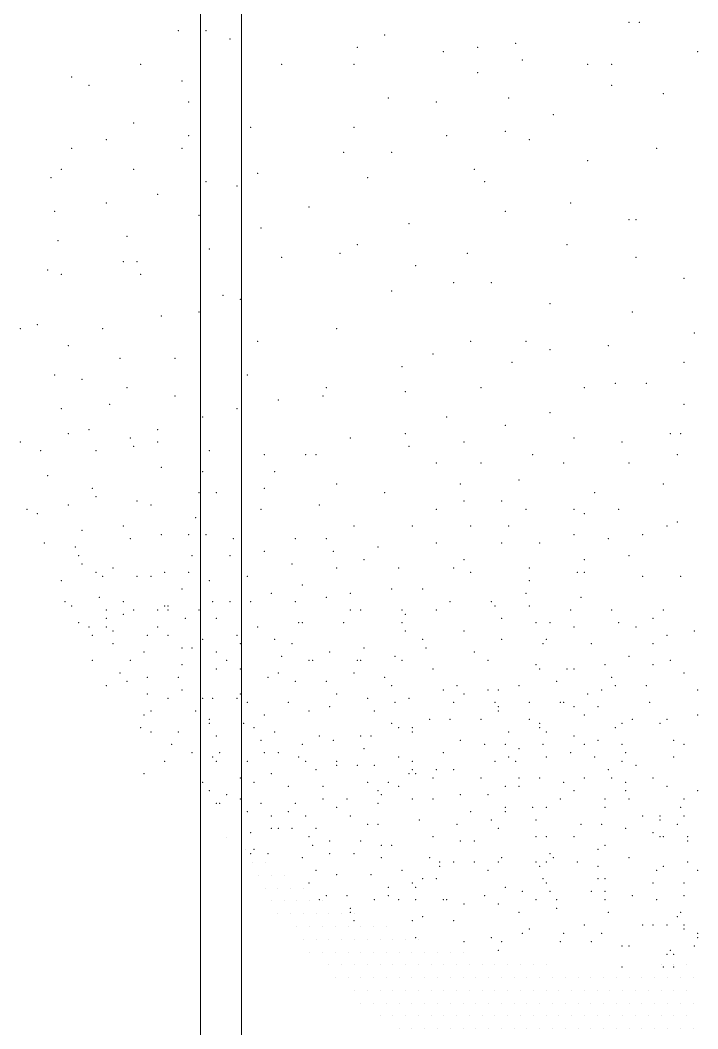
# Model space of a CAD drawing. Header units: metres. Extents: x 599 to 707, y 227 to 318.
# Drawn here: x 653.809 to 655.466, y 293.937 to 296.405 of the extents above; entities that cross this region are included whole.
import ezdxf

# ---------------------------------------------------------------- set-up
doc = ezdxf.new("R2010")
doc.units = ezdxf.units.M
doc.layers.add('banqueta', color=252, linetype='Continuous', lineweight=9)
doc.layers.add('vegetacion', color=74, linetype='Continuous', lineweight=0)

msp = doc.modelspace()

# ---------------------------------------------------------------- linework, layer by layer
at = {"layer": 'banqueta'}
for p, q in [((654.2498, 292.367), (654.2498, 299.9347)), ((654.3498, 292.367), (654.3498, 299.8051))]:
    msp.add_line(p, q, dxfattribs=at)
at = {"layer": 'vegetacion', "color": 0}
for p, q in [((654.3137, 294.406), (654.3137, 294.406)), ((654.3606, 294.3747), (654.3606, 294.3747)), ((654.3762, 294.3435), (654.3762, 294.3435)), ((654.4074, 294.3435), (654.4074, 294.3435)), ((654.3918, 294.3122), (654.3918, 294.3122)), ((654.4231, 294.3122), (654.4231, 294.3122)), ((654.4543, 294.3122), (654.4543, 294.3122)), ((654.4074, 294.281), (654.4074, 294.281)), ((654.4387, 294.281), (654.4387, 294.281)), ((654.4699, 294.281), (654.4699, 294.281)), ((654.5012, 294.281), (654.5012, 294.281)), ((654.4231, 294.2497), (654.4231, 294.2497)), ((654.4543, 294.2497), (654.4543, 294.2497)), ((654.4856, 294.2497), (654.4856, 294.2497)), ((654.5168, 294.2497), (654.5168, 294.2497)), ((654.5481, 294.2497), (654.5481, 294.2497)), ((654.4387, 294.2185), (654.4387, 294.2185)), ((654.4699, 294.2185), (654.4699, 294.2185)), ((654.5012, 294.2185), (654.5012, 294.2185)), ((654.5324, 294.2185), (654.5324, 294.2185)), ((654.5637, 294.2185), (654.5637, 294.2185)), ((654.5949, 294.2185), (654.5949, 294.2185)), ((654.6262, 294.2185), (654.6262, 294.2185)), ((654.4856, 294.1872), (654.4856, 294.1872)), ((654.5168, 294.1872), (654.5168, 294.1872)), ((654.5481, 294.1872), (654.5481, 294.1872)), ((654.5793, 294.1872), (654.5793, 294.1872)), ((654.6106, 294.1872), (654.6106, 294.1872)), ((654.6418, 294.1872), (654.6418, 294.1872)), ((654.6731, 294.1872), (654.6731, 294.1872)), ((654.7043, 294.1872), (654.7043, 294.1872)), ((654.5012, 294.156), (654.5012, 294.156)), ((654.5324, 294.156), (654.5324, 294.156)), ((654.5637, 294.156), (654.5637, 294.156)), ((654.5949, 294.156), (654.5949, 294.156)), ((654.6262, 294.156), (654.6262, 294.156)), ((654.6574, 294.156), (654.6574, 294.156)), ((654.6887, 294.156), (654.6887, 294.156)), ((654.7199, 294.156), (654.7199, 294.156)), ((654.7512, 294.156), (654.7512, 294.156)), ((654.7824, 294.156), (654.7824, 294.156)), ((654.5168, 294.1247), (654.5168, 294.1247)), ((654.5481, 294.1247), (654.5481, 294.1247)), ((654.5793, 294.1247), (654.5793, 294.1247)), ((654.6106, 294.1247), (654.6106, 294.1247)), ((654.6418, 294.1247), (654.6418, 294.1247)), ((654.6731, 294.1247), (654.6731, 294.1247)), ((654.7043, 294.1247), (654.7043, 294.1247)), ((654.7356, 294.1247), (654.7356, 294.1247)), ((654.7668, 294.1247), (654.7668, 294.1247)), ((654.7981, 294.1247), (654.7981, 294.1247)), ((654.8293, 294.1247), (654.8293, 294.1247)), ((654.8606, 294.1247), (654.8606, 294.1247)), ((654.8918, 294.1247), (654.8918, 294.1247)), ((654.5637, 294.0935), (654.5637, 294.0935)), ((654.5949, 294.0935), (654.5949, 294.0935)), ((654.6262, 294.0935), (654.6262, 294.0935)), ((654.6574, 294.0935), (654.6574, 294.0935)), ((654.6887, 294.0935), (654.6887, 294.0935)), ((654.7199, 294.0935), (654.7199, 294.0935)), ((654.7512, 294.0935), (654.7512, 294.0935)), ((654.7824, 294.0935), (654.7824, 294.0935)), ((654.8137, 294.0935), (654.8137, 294.0935)), ((654.8449, 294.0935), (654.8449, 294.0935)), ((654.8762, 294.0935), (654.8762, 294.0935)), ((654.9074, 294.0935), (654.9074, 294.0935)), ((654.9387, 294.0935), (654.9387, 294.0935)), ((654.9699, 294.0935), (654.9699, 294.0935)), ((655.0012, 294.0935), (655.0012, 294.0935)), ((655.0324, 294.0935), (655.0324, 294.0935)), ((655.0637, 294.0935), (655.0637, 294.0935)), ((655.0949, 294.0935), (655.0949, 294.0935)), ((655.3762, 294.0935), (655.3762, 294.0935)), ((655.4074, 294.0935), (655.4074, 294.0935)), ((655.4387, 294.0935), (655.4387, 294.0935)), ((654.5793, 294.0622), (654.5793, 294.0622)), ((654.6106, 294.0622), (654.6106, 294.0622)), ((654.6418, 294.0622), (654.6418, 294.0622)), ((654.6731, 294.0622), (654.6731, 294.0622)), ((654.7043, 294.0622), (654.7043, 294.0622)), ((654.7356, 294.0622), (654.7356, 294.0622)), ((654.7668, 294.0622), (654.7668, 294.0622)), ((654.7981, 294.0622), (654.7981, 294.0622)), ((654.8293, 294.0622), (654.8293, 294.0622)), ((654.8606, 294.0622), (654.8606, 294.0622)), ((654.8918, 294.0622), (654.8918, 294.0622)), ((654.9231, 294.0622), (654.9231, 294.0622)), ((654.9543, 294.0622), (654.9543, 294.0622)), ((654.9856, 294.0622), (654.9856, 294.0622)), ((655.0168, 294.0622), (655.0168, 294.0622)), ((655.0481, 294.0622), (655.0481, 294.0622)), ((655.0793, 294.0622), (655.0793, 294.0622)), ((655.1106, 294.0622), (655.1106, 294.0622)), ((655.1418, 294.0622), (655.1418, 294.0622)), ((655.1731, 294.0622), (655.1731, 294.0622)), ((655.2043, 294.0622), (655.2043, 294.0622)), ((655.2356, 294.0622), (655.2356, 294.0622)), ((655.2668, 294.0622), (655.2668, 294.0622)), ((655.2981, 294.0622), (655.2981, 294.0622)), ((655.3293, 294.0622), (655.3293, 294.0622)), ((655.3606, 294.0622), (655.3606, 294.0622)), ((655.3918, 294.0622), (655.3918, 294.0622)), ((655.4231, 294.0622), (655.4231, 294.0622)), ((655.4543, 294.0622), (655.4543, 294.0622)), ((654.6262, 294.031), (654.6262, 294.031)), ((654.6574, 294.031), (654.6574, 294.031)), ((654.6887, 294.031), (654.6887, 294.031)), ((654.7199, 294.031), (654.7199, 294.031)), ((654.7512, 294.031), (654.7512, 294.031)), ((654.7824, 294.031), (654.7824, 294.031)), ((654.8137, 294.031), (654.8137, 294.031)), ((654.8449, 294.031), (654.8449, 294.031)), ((654.8762, 294.031), (654.8762, 294.031)), ((654.9074, 294.031), (654.9074, 294.031)), ((654.9387, 294.031), (654.9387, 294.031)), ((654.9699, 294.031), (654.9699, 294.031)), ((655.0012, 294.031), (655.0012, 294.031)), ((655.0324, 294.031), (655.0324, 294.031)), ((655.0637, 294.031), (655.0637, 294.031)), ((655.0949, 294.031), (655.0949, 294.031)), ((655.1262, 294.031), (655.1262, 294.031)), ((655.1574, 294.031), (655.1574, 294.031)), ((655.1887, 294.031), (655.1887, 294.031)), ((655.2199, 294.031), (655.2199, 294.031)), ((655.2512, 294.031), (655.2512, 294.031)), ((655.2824, 294.031), (655.2824, 294.031)), ((655.3137, 294.031), (655.3137, 294.031)), ((655.3449, 294.031), (655.3449, 294.031)), ((655.3762, 294.031), (655.3762, 294.031)), ((655.4074, 294.031), (655.4074, 294.031)), ((655.4387, 294.031), (655.4387, 294.031)), ((654.6418, 293.9997), (654.6418, 293.9997)), ((654.6731, 293.9997), (654.6731, 293.9997)), ((654.7043, 293.9997), (654.7043, 293.9997)), ((654.7356, 293.9997), (654.7356, 293.9997)), ((654.7668, 293.9997), (654.7668, 293.9997)), ((654.7981, 293.9997), (654.7981, 293.9997)), ((654.8293, 293.9997), (654.8293, 293.9997)), ((654.8606, 293.9997), (654.8606, 293.9997)), ((654.8918, 293.9997), (654.8918, 293.9997)), ((654.9231, 293.9997), (654.9231, 293.9997)), ((654.9543, 293.9997), (654.9543, 293.9997)), ((654.9856, 293.9997), (654.9856, 293.9997)), ((655.0168, 293.9997), (655.0168, 293.9997)), ((655.0481, 293.9997), (655.0481, 293.9997)), ((655.0793, 293.9997), (655.0793, 293.9997)), ((655.1106, 293.9997), (655.1106, 293.9997)), ((655.1418, 293.9997), (655.1418, 293.9997)), ((655.1731, 293.9997), (655.1731, 293.9997)), ((655.2043, 293.9997), (655.2043, 293.9997)), ((655.2356, 293.9997), (655.2356, 293.9997)), ((655.2668, 293.9997), (655.2668, 293.9997)), ((655.2981, 293.9997), (655.2981, 293.9997)), ((655.3293, 293.9997), (655.3293, 293.9997)), ((655.3606, 293.9997), (655.3606, 293.9997)), ((655.3918, 293.9997), (655.3918, 293.9997)), ((655.4231, 293.9997), (655.4231, 293.9997)), ((655.4543, 293.9997), (655.4543, 293.9997)), ((654.6887, 293.9685), (654.6887, 293.9685)), ((654.7199, 293.9685), (654.7199, 293.9685)), ((654.7512, 293.9685), (654.7512, 293.9685)), ((654.7824, 293.9685), (654.7824, 293.9685)), ((654.8137, 293.9685), (654.8137, 293.9685)), ((654.8449, 293.9685), (654.8449, 293.9685)), ((654.8762, 293.9685), (654.8762, 293.9685)), ((654.9074, 293.9685), (654.9074, 293.9685)), ((654.9387, 293.9685), (654.9387, 293.9685)), ((654.9699, 293.9685), (654.9699, 293.9685)), ((655.0012, 293.9685), (655.0012, 293.9685)), ((655.0324, 293.9685), (655.0324, 293.9685)), ((655.0637, 293.9685), (655.0637, 293.9685)), ((655.0949, 293.9685), (655.0949, 293.9685)), ((655.1262, 293.9685), (655.1262, 293.9685)), ((655.1574, 293.9685), (655.1574, 293.9685)), ((655.1887, 293.9685), (655.1887, 293.9685)), ((655.2199, 293.9685), (655.2199, 293.9685)), ((655.2512, 293.9685), (655.2512, 293.9685)), ((655.2824, 293.9685), (655.2824, 293.9685)), ((655.3137, 293.9685), (655.3137, 293.9685)), ((655.3449, 293.9685), (655.3449, 293.9685)), ((655.3762, 293.9685), (655.3762, 293.9685)), ((655.4074, 293.9685), (655.4074, 293.9685)), ((655.4387, 293.9685), (655.4387, 293.9685)), ((654.7356, 293.9372), (654.7356, 293.9372)), ((654.7668, 293.9372), (654.7668, 293.9372)), ((654.7981, 293.9372), (654.7981, 293.9372)), ((654.8293, 293.9372), (654.8293, 293.9372)), ((654.8606, 293.9372), (654.8606, 293.9372)), ((654.8918, 293.9372), (654.8918, 293.9372)), ((654.9231, 293.9372), (654.9231, 293.9372)), ((654.9543, 293.9372), (654.9543, 293.9372)), ((654.9856, 293.9372), (654.9856, 293.9372)), ((655.0168, 293.9372), (655.0168, 293.9372)), ((655.0481, 293.9372), (655.0481, 293.9372)), ((655.0793, 293.9372), (655.0793, 293.9372)), ((655.1106, 293.9372), (655.1106, 293.9372)), ((655.1418, 293.9372), (655.1418, 293.9372)), ((655.1731, 293.9372), (655.1731, 293.9372)), ((655.2043, 293.9372), (655.2043, 293.9372)), ((655.2356, 293.9372), (655.2356, 293.9372)), ((655.2668, 293.9372), (655.2668, 293.9372)), ((655.2981, 293.9372), (655.2981, 293.9372)), ((655.3293, 293.9372), (655.3293, 293.9372)), ((655.3606, 293.9372), (655.3606, 293.9372)), ((655.3918, 293.9372), (655.3918, 293.9372)), ((655.4231, 293.9372), (655.4231, 293.9372)), ((655.4543, 293.9372), (655.4543, 293.9372))]:
    msp.add_line(p, q, dxfattribs=at)
at = {"layer": 'vegetacion'}
for p in [(655.2978, 296.3998), (655.323, 296.3998), (654.1956, 296.3793), (654.2629, 296.3793), (654.3218, 296.3587), (654.7004, 296.369), (654.6331, 296.3382), (654.8434, 296.3279), (654.9276, 296.3382), (655.0201, 296.3485), (655.466, 296.3279), (655.0369, 296.3074), (654.103, 296.2971), (654.448, 296.2971), (654.6247, 296.2971), (654.9276, 296.2765), (655.1968, 296.2971), (655.2557, 296.2971), (653.9347, 296.2663), (654.204, 296.256), (653.9768, 296.2457), (655.2557, 296.2457), (654.2208, 296.2046), (654.7088, 296.2149), (654.8266, 296.2046), (655.0033, 296.2149), (655.3819, 296.2252), (654.0862, 296.1533), (655.1127, 296.1738), (654.3722, 296.143), (654.6247, 296.143), (654.9949, 296.1327), (654.0189, 296.1122), (654.2208, 296.1224), (654.8518, 296.1224), (655.0538, 296.1122), (653.9347, 296.0916), (654.204, 296.0916), (654.5994, 296.0813), (654.7172, 296.0813), (655.3651, 296.0916), (655.1968, 296.0608), (653.9095, 296.0402), (654.0862, 296.0402), (654.3891, 296.03), (654.9191, 296.0402), (653.8842, 296.0197), (654.2629, 296.0094), (654.6583, 296.0197), (654.9444, 296.0094), (654.3386, 295.9991), (654.0189, 295.958), (654.1451, 295.9786), (655.1547, 295.958), (653.8927, 295.9375), (654.5153, 295.9478), (654.9949, 295.9375), (654.246, 295.9272), (654.7593, 295.9067), (655.2978, 295.917), (655.3146, 295.917), (654.3975, 295.8964), (653.9011, 295.8656), (654.0694, 295.8759), (654.2713, 295.845), (654.591, 295.8348), (654.6331, 295.8553), (654.9023, 295.8348), (655.1463, 295.8553), (654.0609, 295.8142), (654.0946, 295.8142), (654.448, 295.8245), (655.3146, 295.8245), (653.8758, 295.7937), (653.9095, 295.7834), (654.103, 295.7834), (654.7761, 295.8039), (654.8687, 295.7628), (654.9612, 295.7628), (655.4324, 295.7731), (654.7172, 295.7423), (654.3049, 295.732), (654.347, 295.7217), (655.1042, 295.7115), (654.246, 295.6909), (655.3062, 295.6909), (653.8506, 295.6601), (654.1535, 295.6807), (653.8085, 295.6498), (654.0105, 295.6498), (654.5826, 295.6498), (655.4576, 295.6396), (654.3891, 295.619), (654.9107, 295.619), (655.0454, 295.619), (653.9263, 295.6087), (654.8182, 295.5882), (655.1042, 295.5985), (655.2473, 295.6087), (654.0525, 295.5779), (654.1871, 295.5779), (655.0117, 295.5676), (655.4324, 295.5676), (653.8927, 295.5368), (654.3638, 295.5368), (654.7425, 295.5574), (653.96, 295.5265), (655.2641, 295.5163), (655.3398, 295.5163), (654.0694, 295.506), (654.5574, 295.506), (654.7509, 295.4957), (654.936, 295.506), (655.1884, 295.506), (654.0273, 295.4649), (654.1871, 295.4854), (654.4396, 295.4752), (654.5489, 295.4854), (655.4324, 295.4649), (653.9095, 295.4546), (654.3386, 295.4546), (655.1042, 295.4444), (654.2545, 295.4341), (654.8518, 295.4341), (654.9949, 295.4135), (653.9263, 295.393), (653.9768, 295.4033), (654.1451, 295.4033), (654.7509, 295.393), (655.3987, 295.393), (655.424, 295.393), (653.8085, 295.3724), (654.0778, 295.3827), (654.1451, 295.3724), (654.6162, 295.3827), (654.8939, 295.3724), (655.1631, 295.3827), (655.2809, 295.3724), (653.859, 295.3519), (653.9936, 295.3519), (654.0862, 295.3622), (654.2713, 295.3519), (654.4059, 295.3416), (654.5069, 295.3416), (654.5321, 295.3416), (654.7593, 295.3622), (655.0622, 295.3416), (655.4156, 295.3416), (654.8266, 295.3211), (654.936, 295.3211), (655.1379, 295.3211), (655.2978, 295.3211), (653.8758, 295.2902), (654.1535, 295.3108), (654.2545, 295.3005), (654.4311, 295.3005), (654.5826, 295.2697), (654.8855, 295.2697), (655.0285, 295.28), (655.3819, 295.2697), (653.9852, 295.2594), (654.246, 295.2491), (654.2881, 295.2491), (654.4059, 295.2594), (654.7004, 295.2491), (655.2136, 295.2491), (653.9263, 295.2183), (653.9936, 295.2389), (654.0946, 295.2286), (654.1282, 295.2183), (654.5405, 295.2183), (654.8939, 295.2286), (654.9865, 295.2286), (653.8254, 295.208), (653.8506, 295.1978), (654.3975, 295.208), (654.8266, 295.208), (655.0454, 295.208), (655.1631, 295.208), (655.1884, 295.1978), (655.2725, 295.208), (654.0609, 295.167), (654.2376, 295.1875), (654.6247, 295.167), (654.7677, 295.167), (654.9107, 295.167), (655.0033, 295.167), (655.3903, 295.167), (655.4156, 295.1772), (653.96, 295.1567), (654.1535, 295.1464), (654.2208, 295.1464), (654.2629, 295.1464), (655.1631, 295.1464), (655.3314, 295.1464), (653.8674, 295.1259), (654.0778, 295.1361), (654.3302, 295.1361), (654.4816, 295.1361), (654.5574, 295.1361), (654.8266, 295.1259), (654.9865, 295.1259), (655.079, 295.1259), (655.2473, 295.1361), (653.9431, 295.1156), (653.9516, 295.095), (654.2292, 295.095), (654.3218, 295.095), (654.4059, 295.1053), (654.5742, 295.1053), (654.6836, 295.1156), (655.2978, 295.095), (653.96, 295.0745), (654.4732, 295.0745), (654.6499, 295.0848), (654.8939, 295.0848), (655.1884, 295.0848), (653.9936, 295.0539), (654.0105, 295.0437), (654.0357, 295.0642), (654.0946, 295.0437), (654.1282, 295.0437), (654.1619, 295.0539), (654.2208, 295.0539), (654.3638, 295.0437), (654.5826, 295.0642), (654.734, 295.0642), (654.8687, 295.0642), (654.9107, 295.0539), (655.0538, 295.0642), (655.1716, 295.0539), (655.1884, 295.0539), (655.3314, 295.0437), (655.424, 295.0437), (653.9095, 295.0334), (654.2713, 295.0334), (654.4985, 295.0231), (655.0538, 295.0334), (654.204, 295.0128), (654.4227, 295.0026), (654.6162, 295.0026), (654.7172, 295.0128), (654.7929, 295.0128), (655.0454, 295.0026), (653.9179, 294.982), (653.9347, 294.9717), (654.002, 294.9923), (654.0609, 294.982), (654.1619, 294.9717), (654.1703, 294.9717), (654.2797, 294.982), (654.3218, 294.982), (654.3722, 294.982), (654.4816, 294.982), (654.5574, 294.9923), (654.8602, 294.982), (654.9612, 294.982), (654.9696, 294.9717), (655.0538, 294.9717), (655.18, 294.9923), (654.0189, 294.9615), (654.0609, 294.9512), (654.0862, 294.9615), (654.1451, 294.9615), (654.1703, 294.9615), (654.246, 294.9615), (654.6162, 294.9615), (654.6415, 294.9615), (654.7425, 294.9615), (654.7509, 294.9512), (654.8266, 294.9615), (655.1547, 294.9615), (655.2557, 294.9615), (655.3819, 294.9615), (653.9516, 294.9307), (653.9768, 294.9204), (654.0189, 294.9409), (654.0189, 294.9204), (654.1451, 294.9204), (654.2124, 294.9409), (654.2881, 294.9409), (654.3891, 294.9204), (654.49, 294.9307), (654.4985, 294.9307), (654.5994, 294.9307), (654.7425, 294.9307), (654.9865, 294.9409), (655.0706, 294.9307), (655.1042, 294.9307), (655.1631, 294.9204), (655.2725, 294.9307), (655.3146, 294.9204), (655.3567, 294.9409), (653.9852, 294.8998), (654.0357, 294.9101), (654.1198, 294.8998), (654.1703, 294.8998), (654.3386, 294.8998), (654.7509, 294.9101), (654.8939, 294.9101), (655.3903, 294.8998), (655.4576, 294.9101), (654.0357, 294.8793), (654.2545, 294.8896), (654.347, 294.8793), (654.4311, 294.8896), (654.4732, 294.8793), (654.7929, 294.8896), (654.9865, 294.8896), (655.0874, 294.8793), (655.0958, 294.8896), (655.2052, 294.8793), (655.3567, 294.8793), (654.1114, 294.8587), (654.204, 294.869), (654.2292, 294.869), (654.2881, 294.8587), (654.2881, 294.8587), (654.448, 294.8485), (654.5658, 294.8587), (654.6499, 294.869), (654.7256, 294.8485), (654.8014, 294.869), (654.9191, 294.8587), (655.2978, 294.8485), (653.9852, 294.8382), (654.0778, 294.8382), (654.204, 294.8279), (654.3134, 294.8382), (654.5153, 294.8382), (654.5237, 294.8382), (654.6331, 294.8382), (654.6415, 294.8382), (654.7425, 294.8382), (654.9528, 294.8382), (655.0706, 294.8279), (655.2389, 294.8279), (655.3567, 294.8279), (655.3987, 294.8382), (654.0525, 294.8074), (654.1198, 294.7971), (654.1956, 294.7971), (654.2881, 294.8176), (654.347, 294.8176), (654.4143, 294.7971), (654.4396, 294.8074), (654.6247, 294.8074), (654.7004, 294.7971), (654.8182, 294.8176), (655.079, 294.8176), (655.1463, 294.8176), (655.1631, 294.8176), (655.2557, 294.7971), (655.4324, 294.8074), (654.0189, 294.7765), (654.0694, 294.7868), (654.4816, 294.7868), (654.5574, 294.7868), (654.7172, 294.7765), (654.8771, 294.7765), (655.0285, 294.7765), (655.1211, 294.7868), (655.2641, 294.7765), (655.3398, 294.7765), (654.1198, 294.756), (654.204, 294.7663), (654.347, 294.756), (654.5826, 294.756), (654.8434, 294.7663), (654.8939, 294.756), (654.9528, 294.7663), (654.978, 294.7663), (655.1968, 294.756), (655.2305, 294.7663), (655.466, 294.7663), (654.1703, 294.7457), (654.2545, 294.7457), (654.2797, 294.7457), (654.3386, 294.7457), (654.3638, 294.7354), (654.4648, 294.7354), (654.5658, 294.7252), (654.6583, 294.7457), (654.7256, 294.7354), (654.7593, 294.7457), (654.8687, 294.7354), (654.9696, 294.7354), (654.9696, 294.7354), (654.978, 294.7252), (655.0538, 294.7354), (655.1295, 294.7354), (655.1379, 294.7354), (655.1631, 294.7252), (655.222, 294.7252), (655.3482, 294.7354), (654.1114, 294.7046), (654.1282, 294.7149), (654.2376, 294.7149), (654.4059, 294.7046), (654.5153, 294.7149), (654.5153, 294.7149), (654.6751, 294.7149), (654.978, 294.7149), (655.1884, 294.7046), (655.466, 294.7046), (654.103, 294.6738), (654.2713, 294.6944), (654.2713, 294.6841), (654.3554, 294.6841), (654.3807, 294.6738), (654.7172, 294.6841), (654.734, 294.6738), (654.7677, 294.6738), (654.8098, 294.6944), (654.8602, 294.6944), (654.936, 294.6944), (655.0538, 294.6944), (655.079, 294.6841), (655.079, 294.6738), (655.2641, 294.6738), (655.2809, 294.6841), (655.3062, 294.6944), (655.3062, 294.6944), (655.3735, 294.6841), (655.3903, 294.6944), (654.1282, 294.6635), (654.1956, 294.6635), (654.2881, 294.6533), (654.4311, 294.6635), (654.5405, 294.6533), (654.6415, 294.6533), (654.6667, 294.6533), (654.7677, 294.6635), (655.0033, 294.6635), (655.0958, 294.6635), (655.1631, 294.6533), (654.1787, 294.6327), (654.3975, 294.643), (654.4985, 294.6327), (654.5742, 294.643), (654.8855, 294.643), (654.9444, 294.6327), (654.9949, 294.6327), (655.0874, 294.6327), (655.1884, 294.6327), (655.222, 294.643), (655.2809, 294.6327), (655.4071, 294.643), (655.4324, 294.6327), (654.2292, 294.6122), (654.2797, 294.6019), (654.2965, 294.6122), (654.4059, 294.6122), (654.4396, 294.6122), (654.49, 294.6019), (654.6499, 294.6224), (654.734, 294.6019), (654.8434, 294.6122), (655.0033, 294.6019), (655.0285, 294.6224), (655.0958, 294.6019), (655.1547, 294.6122), (655.2136, 294.6019), (655.2893, 294.6122), (655.4071, 294.6019), (654.1619, 294.5916), (654.2881, 294.5916), (654.3638, 294.5916), (654.5069, 294.5916), (654.5826, 294.5916), (654.5826, 294.5813), (654.6331, 294.5813), (654.6751, 294.5813), (654.7677, 294.5916), (654.9696, 294.5916), (655.0201, 294.5916), (655.2809, 294.5916), (655.3146, 294.5813), (654.1114, 294.5608), (654.347, 294.5505), (654.4227, 294.5608), (654.5321, 294.5711), (654.7593, 294.5608), (654.7677, 294.5711), (654.7761, 294.5608), (654.8182, 294.5505), (654.8266, 294.5711), (654.8687, 294.5711), (654.936, 294.5505), (655.0285, 294.5505), (655.079, 294.5505), (655.1884, 294.5505), (655.1884, 294.5505), (655.2473, 294.5711), (655.2557, 294.5505), (655.3567, 294.5505), (654.2545, 294.5402), (654.3807, 294.5402), (654.4648, 294.53), (654.5489, 294.53), (654.6583, 294.5402), (654.7088, 294.5402), (654.734, 294.53), (654.9949, 294.53), (655.0285, 294.53), (655.1379, 294.5402), (655.2893, 294.5402), (655.3903, 294.53), (654.2713, 294.5197), (654.3134, 294.5094), (654.6836, 294.5197), (654.6836, 294.5197), (654.692, 294.5094), (654.8855, 294.5094), (654.9528, 294.5094), (655.1631, 294.5197), (655.2893, 294.5197), (655.466, 294.5197), (654.2881, 294.4889), (654.2965, 294.4889), (654.347, 294.4991), (654.3975, 294.4889), (654.4816, 294.4889), (654.5489, 294.4991), (654.5826, 294.4786), (654.6078, 294.4991), (654.6836, 294.4889), (654.7677, 294.4991), (654.8182, 294.4991), (654.9949, 294.4786), (655.0622, 294.4786), (655.0958, 294.4786), (655.1295, 294.4991), (655.2389, 294.4991), (655.2389, 294.4786), (655.2978, 294.4991), (655.424, 294.4786), (655.4324, 294.4991), (654.3638, 294.4683), (654.4227, 294.458), (654.4648, 294.4683), (654.5069, 294.458), (654.6162, 294.458), (654.9107, 294.4683), (654.9949, 294.4683), (655.3314, 294.458), (655.3735, 294.458), (655.4324, 294.458), (654.4227, 294.4272), (654.4396, 294.4272), (654.4732, 294.4272), (654.5321, 294.4272), (654.6583, 294.4375), (654.6583, 294.4375), (654.6836, 294.4375), (654.7845, 294.4478), (654.8771, 294.4375), (654.9612, 294.4478), (654.978, 294.4272), (655.0706, 294.4478), (655.18, 294.4375), (655.2305, 294.4375), (655.2893, 294.4272), (655.3735, 294.4478), (655.4156, 294.4375), (654.3722, 294.417), (654.5153, 294.4067), (654.8182, 294.4067), (655.0706, 294.4067), (655.0958, 294.4067), (655.1631, 294.4067), (655.3567, 294.417), (655.3735, 294.4067), (655.3819, 294.4067), (655.4408, 294.4067), (654.3807, 294.3759), (654.5237, 294.3861), (654.5658, 294.3964), (654.6415, 294.3964), (654.692, 294.3861), (654.7172, 294.3861), (654.8855, 294.3964), (654.9191, 294.3964), (655.222, 294.3759), (655.2389, 294.3861), (655.4408, 294.3964), (654.3722, 294.3656), (654.4143, 294.3656), (654.4985, 294.3553), (654.5658, 294.3656), (654.6247, 294.3656), (654.692, 294.3553), (654.8098, 294.3553), (654.9865, 294.3553), (655.1042, 294.3656), (655.1127, 294.3553), (655.2978, 294.3553), (654.835, 294.345), (654.835, 294.3348), (654.8687, 294.345), (654.9191, 294.345), (654.978, 294.345), (655.0706, 294.345), (655.079, 294.3348), (655.0958, 294.345), (655.1716, 294.345), (655.222, 294.3348), (655.3819, 294.3348), (655.4408, 294.345), (654.5321, 294.3245), (654.5826, 294.3142), (654.6667, 294.3142), (654.7425, 294.3245), (654.7929, 294.3039), (654.8266, 294.3039), (654.9528, 294.3245), (655.0874, 294.3039), (655.222, 294.3039), (655.2389, 294.3039), (655.3651, 294.3245), (655.466, 294.3245), (654.5153, 294.2937), (654.7088, 294.2834), (654.7677, 294.2937), (654.7761, 294.2834), (654.9949, 294.2834), (655.0958, 294.2937), (655.3567, 294.2937), (655.4324, 294.2937), (654.5405, 294.2526), (654.5574, 294.2628), (654.6078, 294.2628), (654.6751, 294.2526), (654.7088, 294.2628), (654.734, 294.2526), (654.7761, 294.2526), (654.8434, 294.2526), (654.8518, 294.2526), (654.9444, 294.2628), (655.0369, 294.2731), (655.0706, 294.2526), (655.1042, 294.2731), (655.1211, 294.2526), (655.2052, 294.2731), (655.2389, 294.2731), (655.2389, 294.2526), (655.3062, 294.2628), (655.3651, 294.2526), (655.4324, 294.2628), (654.6162, 294.232), (654.8939, 294.2423), (654.978, 294.2423), (655.1211, 294.232), (655.1211, 294.232), (654.6162, 294.2217), (654.7929, 294.2115), (655.0285, 294.2217), (655.0285, 294.2217), (655.2473, 294.2217), (655.4156, 294.2115), (655.424, 294.2217), (654.6247, 294.2012), (654.7677, 294.2012), (654.8687, 294.2012), (655.0538, 294.1807), (655.1884, 294.1909), (655.3314, 294.1909), (655.3567, 294.1909), (655.3903, 294.1909), (655.4324, 294.1909), (655.4324, 294.1807), (654.7761, 294.1601), (654.9612, 294.1601), (655.0369, 294.1704), (655.1379, 294.1704), (655.2305, 294.1704), (655.466, 294.1704), (655.466, 294.1601), (654.8939, 294.1498), (654.978, 294.1293), (654.9865, 294.1498), (655.1295, 294.1498), (655.2052, 294.1498), (655.2809, 294.1396), (655.2978, 294.1396), (655.3987, 294.1293), (655.4576, 294.1396), (655.3903, 294.119), (655.4071, 294.119), (655.2809, 294.0882), (655.3819, 294.0882), (655.4071, 294.0882)]:
    msp.add_point(p, dxfattribs=at)

doc.saveas('drawing.dxf')
